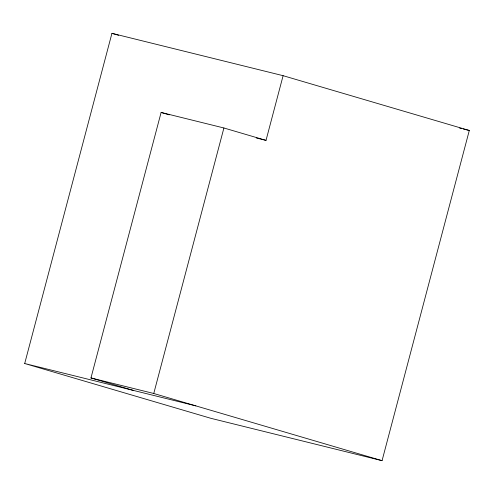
<?xml version="1.0" encoding="UTF-8"?>
<svg xmlns="http://www.w3.org/2000/svg" width="494" height="494" viewBox="0 0 494 494"><rect width="100%" height="100%" fill="white"/><g stroke="black" fill="none" stroke-linecap="round" stroke-linejoin="round"><path stroke-width="0.74" d="M24.7 363.522L111.94 33.333L283.111 75.687L469.3 130.478L382.06 460.667L210.889 418.313L24.7 363.522L195.871 405.877M133.077 390.34L90.964 377.947L161.112 112.447L223.906 127.983L266.019 140.376L283.111 75.687M382.06 460.667L153.758 393.49L223.906 127.983M459.581 128.076L461.828 128.631M463.323 129.002L469.3 130.478M256.3 137.974L266.019 140.376M90.964 377.947L153.758 393.49M111.94 33.333L118.591 35.29M161.112 112.447L169.238 114.836"/></g></svg>
